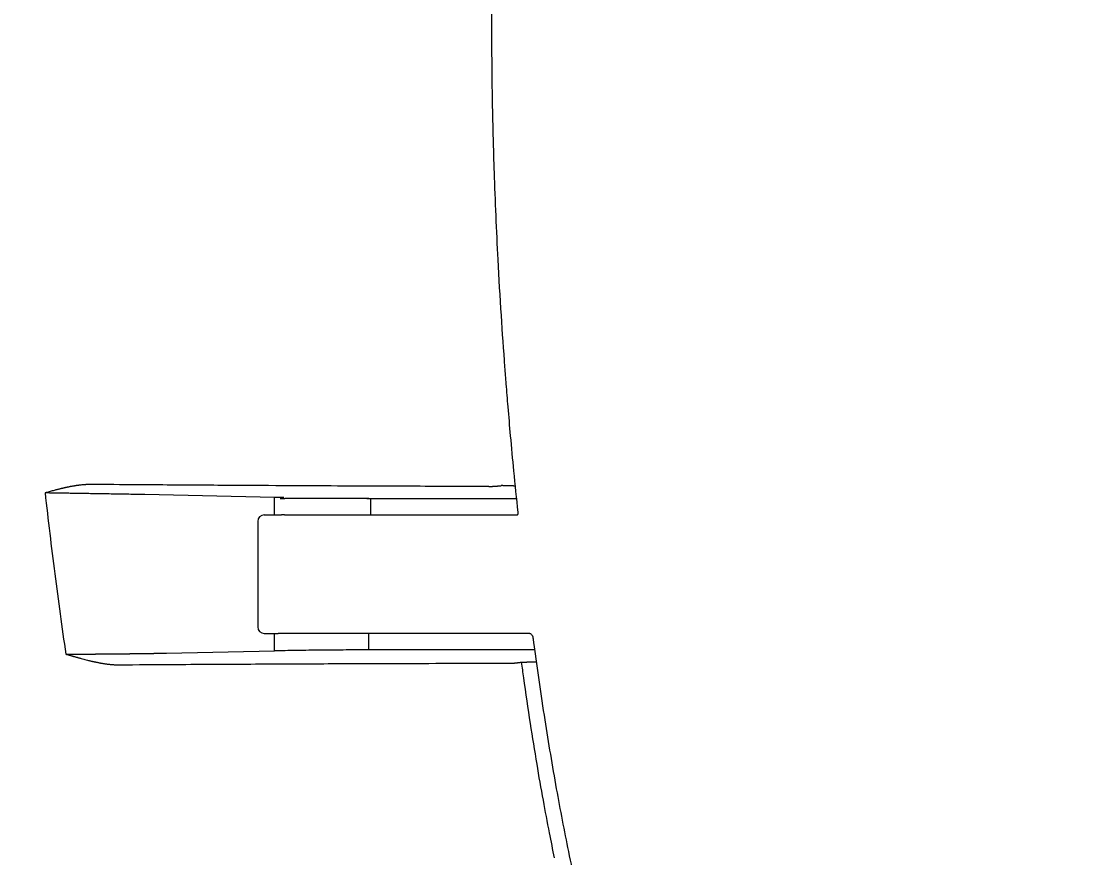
# Model space of a CAD drawing. Header units: millimetres. Extents: x 0 to 1800, y -67 to 2530.
# Drawn here: x 388.8 to 548.5, y 1418 to 1545.1 of the extents above; entities that cross this region are included whole.
import ezdxf

# ---------------------------------------------------------------- set-up
doc = ezdxf.new("R2010")
doc.units = ezdxf.units.MM
doc.layers.add('내부선 및 부속', color=4, linetype='Continuous')
doc.layers.add('치수선', color=7, linetype='Continuous')
doc.styles.add('____', font='')
doc.styles.get('____').set_extended_font_data('굴림')
doc.dimstyles.new('MSADIM', dxfattribs={"dimtxt": 33, "dimasz": 17, "dimexe": 10, "dimexo": 7.5, "dimgap": 10, "dimtad": 0, "dimtih": 1, "dimtoh": 1, "dimdec": 0, "dimzin": 1, "dimdsep": 46, "dimtxsty": '____', "dimcen": 11.25, "dimadec": 0, "dimazin": 0, "dimtfac": 1, "dimtdec": 0, "dimtix": 1, "dimtmove": 0, "dimatfit": 3, "dimfxl": 0, "dimtolj": 1, "dimtzin": 1, "dimarcsym": 0})

# ---------------------------------------------------------------- blocks, each defined once
blk = doc.blocks.new('*D37')
at = {"layer": '치수선', "color": 0, "linetype": 'Continuous', "lineweight": -2}
for p, q in [((588.21, 1745.09), (155.58, 1745.09)), ((165.58, 1728.09), (165.58, 1567.93)), ((165.58, 1362.09), (165.58, 1522.26)), ((588.21, 1345.09), (155.58, 1345.09))]:
    blk.add_line(p, q, dxfattribs=at)
at = {"layer": '치수선', "color": 0, "linetype": 'Continuous'}
for points in [[(162.75, 1728.09), (168.42, 1728.09), (165.58, 1745.09)], [(162.75, 1362.09), (168.42, 1362.09), (165.58, 1345.09)]]:
    blk.add_solid(points, dxfattribs=at)
at = {"layer": '치수선', "color": 0, "linetype": 'Continuous', "insert": (165.58, 1545.09), "char_height": 25, "attachment_point": 5, "style": '____'}
blk.add_mtext('\\A1;400', dxfattribs=at)
blk = doc.blocks.new('*D34')
at = {"layer": '치수선', "color": 0, "linetype": 'Continuous', "lineweight": -2}
for p, q in [((280.71, 1537.59), (280.71, 1220.49)), ((1003.36, 1537.59), (1003.36, 1220.49)), ((297.71, 1230.49), (604.9, 1230.49)), ((986.36, 1230.49), (679.16, 1230.49))]:
    blk.add_line(p, q, dxfattribs=at)
at = {"layer": '치수선', "color": 0, "linetype": 'Continuous'}
for points in [[(297.71, 1233.33), (297.71, 1227.66), (280.71, 1230.49)], [(986.36, 1233.33), (986.36, 1227.66), (1003.36, 1230.49)]]:
    blk.add_solid(points, dxfattribs=at)
at = {"layer": '치수선', "color": 0, "linetype": 'Continuous', "insert": (642.03, 1230.49), "char_height": 25, "attachment_point": 5, "style": '____'}
blk.add_mtext('\\A1;720', dxfattribs=at)
blk = doc.blocks.new('*D35')
at = {"layer": '치수선', "color": 0, "linetype": 'Continuous', "lineweight": -2}
for p, q in [((1003.36, 1537.59), (1003.36, 1159.08)), ((260.71, 1217.64), (260.71, 1159.08)), ((277.71, 1169.08), (594.9, 1169.08)), ((986.36, 1169.08), (669.16, 1169.08))]:
    blk.add_line(p, q, dxfattribs=at)
at = {"layer": '치수선', "color": 0, "linetype": 'Continuous'}
for points in [[(277.71, 1171.92), (277.71, 1166.25), (260.71, 1169.08)], [(986.36, 1171.92), (986.36, 1166.25), (1003.36, 1169.08)]]:
    blk.add_solid(points, dxfattribs=at)
at = {"layer": '치수선', "color": 0, "linetype": 'Continuous', "insert": (632.03, 1169.08), "char_height": 25, "attachment_point": 5, "style": '____'}
blk.add_mtext('\\A1;740', dxfattribs=at)

msp = doc.modelspace()

# ---------------------------------------------------------------- linework, layer by layer
at = {"layer": '내부선 및 부속', "linetype": 'Continuous', "lineweight": 13}
for p, q in [((427.25, 1472.75), (407.59, 1473.17)), ((427.25, 1470.09), (427.25, 1472.75)), ((441.26, 1472.59), (428.81, 1472.59)), ((441.6, 1472.6), (464, 1472.6)), ((425.71, 1470.09), (427.81, 1470.09)), ((427.81, 1470.09), (428.33, 1470.09)), ((428.8, 1470.09), (428.86, 1470.09)), ((428.86, 1470.09), (429.81, 1470.09)), ((441.85, 1470.09), (442.88, 1470.09)), ((424.71, 1469.09), (424.71, 1453.09)), ((425.71, 1452.09), (427.81, 1452.09)), ((427.25, 1449.44), (427.25, 1452.09)), ((429.81, 1452.09), (427.81, 1452.09)), ((441.6, 1449.58), (441.6, 1452.09)), ((410.87, 1449.09), (427.25, 1449.44)), ((466.76, 1449.58), (441.6, 1449.58))]:
    msp.add_line(p, q, dxfattribs=at)
for centre, start, end in [((425.71, 1469.09), 90, 180), ((425.71, 1453.09), 180, 270)]:
    msp.add_arc(centre, 1, start, end, dxfattribs=at)
for points, knots in [([(464.21, 1619.7), (464.01, 1617.78), (463.65, 1614.26), (463.19, 1609.47), (462.85, 1605.63), (462.59, 1602.48), (462.36, 1599.7), (461.89, 1593.46), (461.36, 1585.28), (460.87, 1575.39), (460.63, 1569.09), (460.49, 1564.45), (460.4, 1560.95), (460.31, 1556.51), (460.24, 1551.12), (460.22, 1547.21), (460.22, 1545.09)], [0, 0, 0, 0, 0.077709, 0.142326, 0.193846, 0.232854, 0.269076, 0.305974, 0.484375, 0.59811, 0.703055, 0.737319, 0.783984, 0.843316, 0.915319, 1, 1, 1, 1]), ([(460.22, 1545.09), (460.22, 1543.15), (460.23, 1539.6), (460.29, 1534.76), (460.36, 1530.89), (460.44, 1527.73), (460.51, 1524.93), (460.71, 1518.66), (461.06, 1510.46), (461.63, 1500.58), (462.07, 1494.3), (462.43, 1489.68), (462.71, 1486.2), (463.09, 1481.79), (463.59, 1476.45), (463.99, 1472.58), (464.21, 1470.49)], [0, 0, 0, 0, 0.077721, 0.142337, 0.193853, 0.232856, 0.269076, 0.305972, 0.484369, 0.598104, 0.70305, 0.73732, 0.783992, 0.84333, 0.915334, 1, 1, 1, 1]), ([(399.4, 1474.71), (399.38, 1474.71), (399.34, 1474.71), (399.28, 1474.71), (399.2, 1474.71), (399.12, 1474.7), (399.02, 1474.7), (398.92, 1474.7), (398.8, 1474.7), (398.68, 1474.69), (398.42, 1474.67), (398.07, 1474.65), (397.72, 1474.61), (397.48, 1474.58), (397.35, 1474.56), (397.26, 1474.55), (397.2, 1474.54), (397.14, 1474.53), (397.07, 1474.52), (396.96, 1474.5), (396.79, 1474.47), (396.6, 1474.44), (396.41, 1474.41), (396.24, 1474.38), (396.08, 1474.34), (395.92, 1474.31), (395.79, 1474.29), (395.7, 1474.27), (395.64, 1474.25), (395.57, 1474.24), (395.49, 1474.22), (395.41, 1474.2), (395.33, 1474.18), (395.24, 1474.16), (395.15, 1474.14), (395.05, 1474.12), (394.94, 1474.1), (394.8, 1474.06), (394.63, 1474.02), (394.41, 1473.96), (394.19, 1473.91), (393.93, 1473.84), (393.65, 1473.77), (393.35, 1473.68), (393.04, 1473.6), (392.73, 1473.51), (392.53, 1473.46), (392.42, 1473.43)], [0, 0, 0, 0, 0.007532, 0.016519, 0.02696, 0.038852, 0.052194, 0.066982, 0.083214, 0.100885, 0.119993, 0.192837, 0.247626, 0.270591, 0.293571, 0.3016, 0.310053, 0.318931, 0.328233, 0.340287, 0.364131, 0.399738, 0.423561, 0.44707, 0.470267, 0.493153, 0.515729, 0.524293, 0.533567, 0.543549, 0.554239, 0.565637, 0.577742, 0.590554, 0.604073, 0.618297, 0.633228, 0.648863, 0.679112, 0.710459, 0.742902, 0.776442, 0.820663, 0.865129, 0.909841, 0.954788, 1, 1, 1, 1]), ([(459.81, 1474.41), (458.45, 1474.41), (455.04, 1474.41), (449.31, 1474.43), (442.38, 1474.45), (434.7, 1474.49), (426.11, 1474.53), (416.58, 1474.59), (407.56, 1474.65), (401.72, 1474.69), (399.4, 1474.71)], [0, 0, 0, 0, 0.076022, 0.186804, 0.302237, 0.430023, 0.569581, 0.722779, 0.890255, 1, 1, 1, 1]), ([(459.81, 1474.41), (459.81, 1474.41), (459.82, 1474.41), (459.84, 1474.41), (459.85, 1474.41), (459.87, 1474.41), (459.89, 1474.41), (459.9, 1474.41), (459.92, 1474.41), (459.94, 1474.41), (459.96, 1474.41), (459.97, 1474.41), (459.99, 1474.41), (460.01, 1474.41), (460.03, 1474.41), (460.04, 1474.41), (460.06, 1474.41), (460.08, 1474.41), (460.1, 1474.41), (460.12, 1474.41), (460.14, 1474.42), (460.16, 1474.42), (460.17, 1474.42), (460.19, 1474.42), (460.21, 1474.42), (460.23, 1474.42), (460.25, 1474.42), (460.27, 1474.42), (460.29, 1474.42), (460.31, 1474.42), (460.33, 1474.42), (460.35, 1474.43), (460.37, 1474.43), (460.39, 1474.43), (460.41, 1474.43), (460.43, 1474.43), (460.45, 1474.43), (460.47, 1474.43), (460.49, 1474.43), (460.51, 1474.43), (460.53, 1474.43), (460.55, 1474.44), (460.57, 1474.44), (460.59, 1474.44), (460.61, 1474.44), (460.62, 1474.44), (460.64, 1474.44), (460.66, 1474.44), (460.68, 1474.44), (460.7, 1474.45), (460.72, 1474.45), (460.74, 1474.45), (460.76, 1474.45), (460.78, 1474.45), (460.8, 1474.45), (460.82, 1474.45), (460.84, 1474.45), (460.86, 1474.46), (460.88, 1474.46), (460.9, 1474.46), (460.92, 1474.46), (460.94, 1474.46), (460.96, 1474.46), (460.98, 1474.46), (461.01, 1474.47), (461.03, 1474.47), (461.05, 1474.47), (461.07, 1474.47), (461.09, 1474.47), (461.11, 1474.47), (461.13, 1474.48), (461.15, 1474.48), (461.18, 1474.48), (461.2, 1474.48), (461.22, 1474.48), (461.24, 1474.48), (461.26, 1474.49), (461.28, 1474.49), (461.31, 1474.49), (461.33, 1474.49), (461.35, 1474.49), (461.37, 1474.5), (461.39, 1474.5), (461.41, 1474.5), (461.43, 1474.5), (461.45, 1474.51), (461.48, 1474.51), (461.5, 1474.51), (461.52, 1474.51), (461.54, 1474.51), (461.56, 1474.52), (461.58, 1474.52), (461.6, 1474.52), (461.62, 1474.52), (461.64, 1474.52), (461.66, 1474.53), (461.68, 1474.53), (461.69, 1474.53), (461.7, 1474.53)], [0, 0, 0, 0, 0.00926, 0.018548, 0.027864, 0.037207, 0.046577, 0.055971, 0.06539, 0.074832, 0.084297, 0.093783, 0.10329, 0.112816, 0.122361, 0.131924, 0.141503, 0.151097, 0.160706, 0.170329, 0.179964, 0.189611, 0.199268, 0.208935, 0.21861, 0.228292, 0.23798, 0.247674, 0.257372, 0.267073, 0.276775, 0.286479, 0.296183, 0.305885, 0.315586, 0.325283, 0.334975, 0.344663, 0.354343, 0.364017, 0.373682, 0.383337, 0.392983, 0.402616, 0.412237, 0.421845, 0.431438, 0.441016, 0.450577, 0.460121, 0.469646, 0.479153, 0.48864, 0.498174, 0.507794, 0.517501, 0.527296, 0.537177, 0.547145, 0.557201, 0.567343, 0.577573, 0.58789, 0.598294, 0.608785, 0.619362, 0.630026, 0.640776, 0.651611, 0.662532, 0.673539, 0.68463, 0.695805, 0.707063, 0.718405, 0.729829, 0.741334, 0.752921, 0.764587, 0.776333, 0.788157, 0.800058, 0.812036, 0.824089, 0.836216, 0.848416, 0.860688, 0.87303, 0.885442, 0.897921, 0.910466, 0.923075, 0.935748, 0.948483, 0.961277, 0.974129, 0.987037, 1, 1, 1, 1]), ([(463.81, 1474.47), (463.79, 1474.47), (463.75, 1474.47), (463.68, 1474.47), (463.6, 1474.48), (463.51, 1474.48), (463.43, 1474.48), (463.34, 1474.48), (463.24, 1474.49), (463.15, 1474.49), (463.05, 1474.49), (462.93, 1474.5), (462.8, 1474.5), (462.66, 1474.51), (462.52, 1474.51), (462.4, 1474.52), (462.28, 1474.52), (462.16, 1474.52), (462.06, 1474.53), (461.96, 1474.53), (461.86, 1474.53), (461.78, 1474.53), (461.72, 1474.53), (461.7, 1474.53)], [0, 0, 0, 0, 0.024214, 0.060516, 0.098364, 0.13776, 0.178703, 0.221193, 0.26523, 0.310814, 0.357947, 0.406626, 0.476911, 0.543927, 0.607675, 0.668153, 0.725364, 0.779305, 0.829979, 0.877385, 0.921523, 0.962395, 1, 1, 1, 1]), ([(407.59, 1473.17), (407.23, 1473.17), (406.88, 1473.18), (406.16, 1473.2), (405.8, 1473.2), (405.07, 1473.22), (404.71, 1473.22), (403.98, 1473.24), (403.61, 1473.24), (402.89, 1473.25), (402.53, 1473.26), (401.81, 1473.27), (401.45, 1473.28), (400.75, 1473.29), (400.4, 1473.29), (399.72, 1473.3), (399.38, 1473.31), (398.72, 1473.32), (398.39, 1473.32), (397.75, 1473.33), (397.44, 1473.34), (396.82, 1473.35), (396.52, 1473.36), (395.94, 1473.37), (395.65, 1473.37), (395.1, 1473.38), (394.83, 1473.39), (394.31, 1473.4), (394.05, 1473.4), (393.31, 1473.41), (392.85, 1473.42), (392.42, 1473.43)], [0, 0, 0, 0, 0.0625, 0.0625, 0.125, 0.125, 0.1875, 0.1875, 0.25, 0.25, 0.3125, 0.3125, 0.375, 0.375, 0.4375, 0.4375, 0.5, 0.5, 0.5625, 0.5625, 0.625, 0.625, 0.6875, 0.6875, 0.75, 0.75, 0.8125, 0.8125, 0.875, 0.875, 1, 1, 1, 1]), ([(392.42, 1473.43), (392.88, 1469.33), (393.37, 1465.24), (394.42, 1457.08), (394.98, 1453), (395.57, 1448.94)], [0, 0, 0, 0, 0.5, 0.5, 1, 1, 1, 1]), ([(428.69, 1472.72), (428.68, 1472.72), (428.66, 1472.72), (428.61, 1472.72), (428.54, 1472.72), (428.48, 1472.72), (428.42, 1472.72), (428.36, 1472.73), (428.29, 1472.73), (428.23, 1472.73), (428.17, 1472.73), (428.11, 1472.73), (428.04, 1472.73), (427.98, 1472.73), (427.92, 1472.73), (427.86, 1472.73), (427.8, 1472.74), (427.73, 1472.74), (427.67, 1472.74), (427.61, 1472.74), (427.55, 1472.74), (427.49, 1472.74), (427.43, 1472.74), (427.37, 1472.74), (427.31, 1472.75), (427.27, 1472.75), (427.25, 1472.75)], [0, 0, 0, 0, 0.01383, 0.056233, 0.098679, 0.141168, 0.1837, 0.226275, 0.268894, 0.311555, 0.35426, 0.397007, 0.439798, 0.482632, 0.525509, 0.568429, 0.611392, 0.654398, 0.697448, 0.74054, 0.783676, 0.826854, 0.870076, 0.913341, 0.956649, 1, 1, 1, 1]), ([(428.1, 1472.59), (428.1, 1472.59), (428.11, 1472.59), (428.14, 1472.59), (428.16, 1472.59), (428.16, 1472.59), (428.17, 1472.59), (428.18, 1472.59), (428.2, 1472.59), (428.23, 1472.59), (428.29, 1472.59), (428.35, 1472.59), (428.41, 1472.59), (428.43, 1472.59), (428.47, 1472.59), (428.49, 1472.59), (428.56, 1472.59), (428.65, 1472.59), (428.76, 1472.59), (428.81, 1472.59)], [0, 0, 0, 0, 0.125, 0.25, 0.25, 0.28125, 0.28125, 0.3125, 0.375, 0.375, 0.5, 0.625, 0.625, 0.6875, 0.6875, 0.75, 0.75, 0.875, 1, 1, 1, 1]), ([(441.6, 1472.6), (441.58, 1472.6), (441.55, 1472.6), (441.51, 1472.6), (441.46, 1472.6), (441.41, 1472.6), (441.36, 1472.6), (441.31, 1472.6), (441.26, 1472.6), (441.21, 1472.6), (441.16, 1472.6), (441.12, 1472.6), (441.07, 1472.6), (441.02, 1472.6), (440.97, 1472.6), (440.92, 1472.6), (440.87, 1472.6), (440.81, 1472.6), (440.78, 1472.6), (440.75, 1472.6), (440.75, 1472.6)], [0, 0, 0, 0, 0.057101, 0.114275, 0.171523, 0.228846, 0.286242, 0.343712, 0.401256, 0.458874, 0.516566, 0.574331, 0.632171, 0.690084, 0.748072, 0.806133, 0.864268, 0.922478, 0.980761, 1, 1, 1, 1]), ([(441.26, 1472.59), (441.35, 1472.59), (441.43, 1472.59), (441.52, 1472.59), (441.54, 1472.59), (441.57, 1472.59), (441.59, 1472.59), (441.63, 1472.59), (441.68, 1472.59), (441.73, 1472.59), (441.75, 1472.59), (441.76, 1472.59), (441.78, 1472.59), (441.78, 1472.59), (441.81, 1472.59), (441.83, 1472.59), (441.83, 1472.59)], [0, 0, 0, 0, 0.25, 0.25, 0.3125, 0.3125, 0.375, 0.375, 0.5, 0.625, 0.625, 0.6875, 0.6875, 0.75, 0.75, 1, 1, 1, 1]), ([(427.15, 1470.09), (427.16, 1470.09), (427.19, 1470.09), (427.23, 1470.09), (427.27, 1470.09), (427.29, 1470.09), (427.33, 1470.09), (427.36, 1470.09), (427.4, 1470.09), (427.41, 1470.09), (427.44, 1470.09), (427.45, 1470.09), (427.49, 1470.09), (427.52, 1470.09), (427.56, 1470.09), (427.57, 1470.09), (427.6, 1470.09), (427.61, 1470.09), (427.65, 1470.09), (427.68, 1470.09), (427.72, 1470.09), (427.74, 1470.09), (427.76, 1470.09), (427.77, 1470.09), (427.79, 1470.09)], [0, 0, 0, 0, 0.111533, 0.223065, 0.223065, 0.334598, 0.334598, 0.44613, 0.44613, 0.501897, 0.501897, 0.557663, 0.557663, 0.669196, 0.669196, 0.724962, 0.724962, 0.780728, 0.780728, 0.892261, 0.892261, 0.948027, 0.948027, 1, 1, 1, 1]), ([(428.8, 1470.09), (428.75, 1470.09), (428.71, 1470.09), (428.62, 1470.09), (428.58, 1470.09), (428.52, 1470.09), (428.5, 1470.09), (428.46, 1470.09), (428.44, 1470.09), (428.39, 1470.09), (428.36, 1470.09), (428.33, 1470.09)], [0, 0, 0, 0, 0.25, 0.25, 0.5, 0.5, 0.625, 0.625, 0.75, 0.75, 1, 1, 1, 1]), ([(429.81, 1470.09), (431.57, 1470.09), (433.47, 1470.09), (437.62, 1470.09), (439.84, 1470.09), (442.39, 1470.09)], [0, 0, 0, 0, 0.5, 0.5, 1, 1, 1, 1]), ([(464.21, 1470.49), (464.22, 1470.45), (464.22, 1470.37), (464.21, 1470.23), (464.17, 1470.12), (464.12, 1470.06), (464.07, 1470.06), (464.04, 1470.07)], [0, 0, 0, 0, 0.131227, 0.260449, 0.512396, 0.757307, 1, 1, 1, 1]), ([(444.3, 1452.09), (441.66, 1452.09), (439.06, 1452.09), (435.34, 1452.09), (434.12, 1452.09), (431.82, 1452.09), (430.73, 1452.09), (429.81, 1452.09)], [0, 0, 0, 0, 0.5, 0.5, 0.75, 0.75, 1, 1, 1, 1]), ([(465.97, 1452.11), (466.02, 1452.11), (466.12, 1452.09), (466.29, 1451.96), (466.41, 1451.78), (466.47, 1451.6), (466.49, 1451.51), (466.5, 1451.46)], [0, 0, 0, 0, 0.241639, 0.485241, 0.738772, 0.86904, 1, 1, 1, 1]), ([(395.57, 1448.94), (395.6, 1448.94), (395.64, 1448.94), (395.71, 1448.94), (395.79, 1448.94), (395.86, 1448.94), (395.93, 1448.94), (396, 1448.94), (396.08, 1448.94), (396.15, 1448.94), (396.22, 1448.94), (396.3, 1448.94), (396.37, 1448.94), (396.44, 1448.94), (396.52, 1448.94), (396.59, 1448.94), (396.67, 1448.95), (396.74, 1448.95), (396.82, 1448.95), (396.89, 1448.95), (396.97, 1448.95), (397.05, 1448.95), (397.12, 1448.95), (397.2, 1448.95), (397.28, 1448.95), (397.36, 1448.95), (397.43, 1448.95), (397.51, 1448.95), (397.59, 1448.95), (397.67, 1448.95), (397.75, 1448.95), (397.83, 1448.95), (397.91, 1448.95), (397.99, 1448.95), (398.07, 1448.95), (398.15, 1448.95), (398.23, 1448.95), (398.31, 1448.95), (398.39, 1448.95), (398.47, 1448.95), (398.55, 1448.95), (398.63, 1448.96), (398.72, 1448.96), (398.8, 1448.96), (398.88, 1448.96), (398.96, 1448.96), (399.05, 1448.96), (399.13, 1448.96), (399.21, 1448.96), (399.3, 1448.96), (399.38, 1448.96), (399.47, 1448.96), (399.55, 1448.96), (399.64, 1448.96), (399.72, 1448.96), (399.81, 1448.96), (399.89, 1448.96), (399.98, 1448.96), (400.06, 1448.96), (400.15, 1448.97), (400.24, 1448.97), (400.32, 1448.97), (400.41, 1448.97), (400.5, 1448.97), (400.58, 1448.97), (400.67, 1448.97), (400.76, 1448.97), (400.85, 1448.97), (400.93, 1448.97), (401.02, 1448.97), (401.11, 1448.97), (401.2, 1448.97), (401.29, 1448.97), (401.38, 1448.98), (401.47, 1448.98), (401.56, 1448.98), (401.65, 1448.98), (401.74, 1448.98), (401.83, 1448.98), (401.92, 1448.98), (402.01, 1448.98), (402.1, 1448.98), (402.19, 1448.98), (402.28, 1448.98), (402.37, 1448.98), (402.46, 1448.99), (402.55, 1448.99), (402.64, 1448.99), (402.73, 1448.99), (402.83, 1448.99), (402.92, 1448.99), (403.01, 1448.99), (403.1, 1448.99), (403.19, 1448.99), (403.29, 1448.99), (403.38, 1448.99), (403.47, 1449), (403.56, 1449), (403.66, 1449), (403.75, 1449), (403.84, 1449), (403.94, 1449), (404.03, 1449), (404.12, 1449), (404.22, 1449), (404.31, 1449), (404.4, 1449.01), (404.5, 1449.01), (404.6, 1449.01), (404.72, 1449.01), (404.85, 1449.01), (404.97, 1449.01), (405.1, 1449.01), (405.23, 1449.01), (405.36, 1449.02), (405.48, 1449.02), (405.61, 1449.02), (405.74, 1449.02), (405.86, 1449.02), (405.99, 1449.02), (406.11, 1449.03), (406.24, 1449.03), (406.36, 1449.03), (406.49, 1449.03), (406.61, 1449.03), (406.73, 1449.03), (406.86, 1449.04), (406.98, 1449.04), (407.1, 1449.04), (407.22, 1449.04), (407.34, 1449.04), (407.46, 1449.04), (407.59, 1449.05), (407.71, 1449.05), (407.82, 1449.05), (407.94, 1449.05), (408.06, 1449.05), (408.18, 1449.05), (408.3, 1449.06), (408.42, 1449.06), (408.53, 1449.06), (408.65, 1449.06), (408.77, 1449.06), (408.88, 1449.06), (409, 1449.07), (409.11, 1449.07), (409.22, 1449.07), (409.34, 1449.07), (409.45, 1449.07), (409.56, 1449.07), (409.68, 1449.08), (409.79, 1449.08), (409.9, 1449.08), (410.01, 1449.08), (410.12, 1449.08), (410.23, 1449.08), (410.33, 1449.08), (410.44, 1449.09), (410.55, 1449.09), (410.66, 1449.09), (410.76, 1449.09), (410.83, 1449.09), (410.87, 1449.09)], [0, 0, 0, 0, 0.004481, 0.008977, 0.01349, 0.018018, 0.022562, 0.027121, 0.031697, 0.036288, 0.040894, 0.045517, 0.050155, 0.054809, 0.059479, 0.064164, 0.068866, 0.073583, 0.078315, 0.083064, 0.087828, 0.092607, 0.097403, 0.102214, 0.107041, 0.111883, 0.116741, 0.121615, 0.126504, 0.131409, 0.13633, 0.141266, 0.146218, 0.151185, 0.156168, 0.161166, 0.16618, 0.17121, 0.176254, 0.181315, 0.186391, 0.191482, 0.196588, 0.20171, 0.206848, 0.212, 0.217169, 0.222352, 0.22755, 0.232764, 0.237993, 0.243238, 0.248497, 0.253772, 0.259061, 0.264366, 0.269686, 0.275021, 0.280371, 0.285735, 0.291115, 0.29651, 0.301919, 0.307344, 0.312783, 0.318237, 0.323705, 0.329188, 0.334686, 0.340199, 0.345726, 0.351268, 0.356824, 0.362394, 0.367979, 0.373578, 0.379192, 0.38482, 0.390462, 0.396118, 0.401788, 0.407472, 0.413171, 0.418883, 0.424609, 0.430349, 0.436103, 0.441871, 0.447652, 0.453448, 0.459256, 0.465078, 0.470914, 0.476763, 0.482625, 0.488501, 0.49439, 0.500292, 0.506207, 0.512136, 0.518077, 0.524031, 0.529998, 0.535978, 0.54197, 0.547976, 0.553993, 0.560024, 0.566066, 0.574367, 0.582665, 0.590962, 0.599257, 0.607551, 0.615842, 0.62413, 0.632417, 0.6407, 0.648981, 0.657258, 0.665533, 0.673804, 0.682071, 0.690335, 0.698595, 0.706851, 0.715103, 0.72335, 0.731593, 0.739831, 0.748064, 0.756292, 0.764515, 0.772732, 0.780944, 0.78915, 0.797351, 0.805545, 0.813733, 0.821915, 0.83009, 0.838259, 0.846421, 0.854576, 0.862724, 0.870864, 0.878997, 0.887123, 0.89524, 0.90335, 0.911452, 0.919546, 0.927631, 0.935708, 0.943776, 0.951835, 0.959886, 0.967927, 0.97596, 0.983983, 0.991996, 1, 1, 1, 1]), ([(395.57, 1448.94), (395.63, 1448.92), (395.75, 1448.89), (395.93, 1448.84), (396.1, 1448.79), (396.27, 1448.74), (396.44, 1448.7), (396.6, 1448.65), (396.76, 1448.61), (396.91, 1448.56), (397.06, 1448.52), (397.21, 1448.48), (397.35, 1448.44), (397.49, 1448.4), (397.62, 1448.37), (397.75, 1448.33), (397.98, 1448.27), (398.28, 1448.19), (398.67, 1448.09), (398.98, 1448.01), (399.23, 1447.95), (399.42, 1447.9), (399.57, 1447.87), (399.69, 1447.84), (399.77, 1447.82), (399.86, 1447.8), (399.95, 1447.78), (400.04, 1447.76), (400.13, 1447.74), (400.23, 1447.72), (400.35, 1447.7), (400.48, 1447.67), (400.62, 1447.64), (400.77, 1447.61), (400.94, 1447.58), (401.12, 1447.55), (401.31, 1447.52), (401.52, 1447.48), (401.74, 1447.45), (401.96, 1447.42), (402.21, 1447.4), (402.5, 1447.37), (402.77, 1447.35), (402.98, 1447.34), (403.09, 1447.33), (403.16, 1447.33), (403.21, 1447.33), (403.27, 1447.33), (403.36, 1447.33), (403.42, 1447.33), (403.46, 1447.33)], [0, 0, 0, 0, 0.023255, 0.046003, 0.068247, 0.089988, 0.111225, 0.131961, 0.152194, 0.171927, 0.191158, 0.209888, 0.228117, 0.245845, 0.263073, 0.2798, 0.296025, 0.348063, 0.397467, 0.444237, 0.468306, 0.491801, 0.514724, 0.525883, 0.537041, 0.548199, 0.559358, 0.570517, 0.581676, 0.594781, 0.609466, 0.625733, 0.643584, 0.663023, 0.684055, 0.706684, 0.730917, 0.756757, 0.784211, 0.813291, 0.840883, 0.877128, 0.922093, 0.941609, 0.955346, 0.96329, 0.96782, 0.975443, 0.986167, 1, 1, 1, 1]), ([(441.6, 1449.58), (441.06, 1449.58), (440.5, 1449.58), (439.34, 1449.58), (438.74, 1449.58), (437.52, 1449.57), (436.89, 1449.57), (435.64, 1449.56), (435, 1449.55), (433.74, 1449.54), (433.1, 1449.53), (431.85, 1449.52), (431.24, 1449.51), (430.04, 1449.49), (429.45, 1449.48), (428.31, 1449.46), (427.77, 1449.45), (427.25, 1449.44)], [0, 0, 0, 0, 0.125, 0.125, 0.25, 0.25, 0.375, 0.375, 0.5, 0.5, 0.625, 0.625, 0.75, 0.75, 0.875, 0.875, 1, 1, 1, 1]), ([(466.64, 1450.4), (467.15, 1446.58), (468.22, 1439.26), (469.97, 1428.77), (471.24, 1422.13), (471.89, 1418.96)], [0, 0, 0, 0, 0.360906, 0.694263, 1, 1, 1, 1]), ([(403.46, 1447.33), (406.42, 1447.35), (413.44, 1447.39), (424.12, 1447.45), (435.51, 1447.5), (445.73, 1447.54), (452.14, 1447.55), (454.94, 1447.55)], [0, 0, 0, 0, 0.166742, 0.397086, 0.610067, 0.825812, 1, 1, 1, 1]), ([(454.94, 1447.55), (455.62, 1447.55), (456.3, 1447.55), (457.66, 1447.55), (458.33, 1447.55), (460.33, 1447.55), (461.65, 1447.55), (462.94, 1447.55)], [0, 0, 0, 0, 0.25, 0.25, 0.5, 0.5, 1, 1, 1, 1]), ([(462.94, 1447.55), (462.95, 1447.55), (462.96, 1447.55), (462.98, 1447.55), (462.99, 1447.55), (463.01, 1447.55), (463.03, 1447.55), (463.05, 1447.55), (463.07, 1447.55), (463.09, 1447.55), (463.11, 1447.55), (463.13, 1447.55), (463.15, 1447.55), (463.17, 1447.56), (463.19, 1447.56), (463.21, 1447.56), (463.23, 1447.56), (463.25, 1447.56), (463.27, 1447.56), (463.29, 1447.56), (463.32, 1447.57), (463.34, 1447.57), (463.36, 1447.57), (463.38, 1447.57), (463.41, 1447.57), (463.43, 1447.57), (463.46, 1447.58), (463.48, 1447.58), (463.5, 1447.58), (463.53, 1447.58), (463.55, 1447.58), (463.58, 1447.59), (463.6, 1447.59), (463.63, 1447.59), (463.66, 1447.59), (463.68, 1447.59), (463.71, 1447.6), (463.73, 1447.6), (463.76, 1447.6), (463.79, 1447.6), (463.81, 1447.61), (463.84, 1447.61), (463.87, 1447.61), (463.9, 1447.61), (463.92, 1447.62), (463.95, 1447.62), (463.98, 1447.62), (464.01, 1447.63), (464.04, 1447.63), (464.06, 1447.63), (464.09, 1447.64), (464.12, 1447.64), (464.15, 1447.64), (464.18, 1447.65), (464.2, 1447.65), (464.23, 1447.65), (464.26, 1447.66), (464.29, 1447.66), (464.32, 1447.66), (464.34, 1447.67), (464.37, 1447.67), (464.4, 1447.67), (464.43, 1447.68), (464.46, 1447.68), (464.48, 1447.68), (464.51, 1447.69), (464.54, 1447.69), (464.56, 1447.7), (464.59, 1447.7), (464.62, 1447.7), (464.64, 1447.71), (464.67, 1447.71), (464.69, 1447.72), (464.72, 1447.72), (464.74, 1447.73), (464.77, 1447.73), (464.78, 1447.73), (464.79, 1447.73)], [0, 0, 0, 0, 0.009895, 0.019883, 0.029965, 0.040139, 0.050406, 0.060766, 0.07122, 0.081766, 0.092406, 0.103139, 0.113965, 0.124885, 0.135898, 0.147004, 0.158204, 0.169497, 0.180883, 0.192362, 0.203934, 0.2156, 0.227358, 0.239209, 0.251153, 0.26319, 0.275319, 0.287541, 0.299855, 0.312262, 0.324762, 0.337354, 0.35004, 0.362819, 0.37569, 0.388654, 0.401712, 0.414862, 0.428105, 0.44144, 0.454869, 0.468389, 0.482002, 0.495708, 0.509505, 0.523395, 0.537377, 0.551451, 0.565618, 0.579877, 0.594229, 0.608675, 0.623213, 0.637844, 0.652568, 0.667385, 0.682294, 0.697297, 0.712392, 0.727579, 0.742859, 0.758231, 0.773695, 0.789251, 0.804899, 0.82064, 0.836472, 0.852398, 0.868418, 0.884532, 0.90074, 0.917043, 0.933441, 0.949936, 0.966527, 0.983215, 1, 1, 1, 1]), ([(464.79, 1447.73), (464.81, 1447.73), (464.85, 1447.73), (464.91, 1447.74), (464.97, 1447.74), (465.04, 1447.74), (465.11, 1447.74), (465.18, 1447.74), (465.26, 1447.74), (465.34, 1447.74), (465.42, 1447.74), (465.5, 1447.75), (465.59, 1447.75), (465.68, 1447.75), (465.78, 1447.76), (465.88, 1447.76), (465.98, 1447.76), (466.09, 1447.77), (466.21, 1447.77), (466.34, 1447.78), (466.49, 1447.78), (466.63, 1447.79), (466.76, 1447.79), (466.89, 1447.8), (466.97, 1447.8), (467.02, 1447.8), (467.02, 1447.8)], [0, 0, 0, 0, 0.025406, 0.052262, 0.080567, 0.110323, 0.141529, 0.174185, 0.208291, 0.243848, 0.280856, 0.319314, 0.359223, 0.400583, 0.443393, 0.487655, 0.533367, 0.58053, 0.629145, 0.697598, 0.763135, 0.825755, 0.885458, 0.942244, 0.996115, 1, 1, 1, 1]), ([(469.79, 1417.99), (469.53, 1419.26), (468.94, 1422.17), (468.04, 1426.92), (467.08, 1432.45), (466.08, 1438.65), (465.33, 1443.82), (464.9, 1446.94), (464.79, 1447.73)], [0, 0, 0, 0, 0.129752, 0.296719, 0.481912, 0.688694, 0.920326, 1, 1, 1, 1]), ([(471.89, 1418.96), (472.24, 1417.25), (472.91, 1414.2), (473.91, 1410.19), (474.77, 1407.11), (475.52, 1404.57), (476.52, 1401.43), (477.87, 1397.53), (479.85, 1392.54), (482.16, 1387.45), (484.27, 1383.46), (485.92, 1380.62), (487.21, 1378.53), (488.92, 1375.96), (491.1, 1372.95), (492.79, 1370.89), (493.72, 1369.81)], [0, 0, 0, 0, 0.091534, 0.164319, 0.218269, 0.261577, 0.305777, 0.394789, 0.484119, 0.59792, 0.703021, 0.737234, 0.783777, 0.842971, 0.914947, 1, 1, 1, 1])]:
    msp.add_open_spline(points, degree=3, knots=knots, dxfattribs=at)
for points, degree in [([(441.83, 1472.59), (441.83, 1471.76), (441.84, 1470.93), (441.85, 1470.09)], 3), ([(442.39, 1470.09), (450.08, 1470.09), (457.46, 1470.09), (464.16, 1470.09)], 3), ([(466.06, 1452.09), (459.34, 1452.09), (451.93, 1452.09), (444.3, 1452.09)], 3), ([(466.5, 1451.46), (466.64, 1450.4)], 1)]:
    msp.add_open_spline(points, degree=degree, dxfattribs=at)

# ---------------------------------------------------------------- dimensions: what is measured, and where the dimension line sits
at = {"layer": '치수선', "linetype": 'Continuous'}
dim = msp.add_linear_dim(base=(165.58, 1345.09), p1=(595.71, 1745.09), p2=(595.71, 1345.09), angle=90, dimstyle='MSADIM', override={"dimtxt": 25}, dxfattribs=at)
dim.commit()
dim.dimension.update_dxf_attribs({"geometry": '*D37', "text_midpoint": (165.58, 1545.09)})
for base, p2, text, picture, middle in [((260.71, 1169.08), (260.71, 1225.14), '740', '*D35', (632.03, 1169.08)), ((280.71, 1230.49), (280.71, 1545.09), '720', '*D34', (642.03, 1230.49))]:
    dim = msp.add_linear_dim(base=base, p1=(1003.36, 1545.09), p2=p2, text=text, dimstyle='MSADIM', override={"dimtxt": 25}, dxfattribs=at)
    dim.commit()
    dim.dimension.update_dxf_attribs({"geometry": picture, "text_midpoint": middle})

doc.saveas('drawing.dxf')
